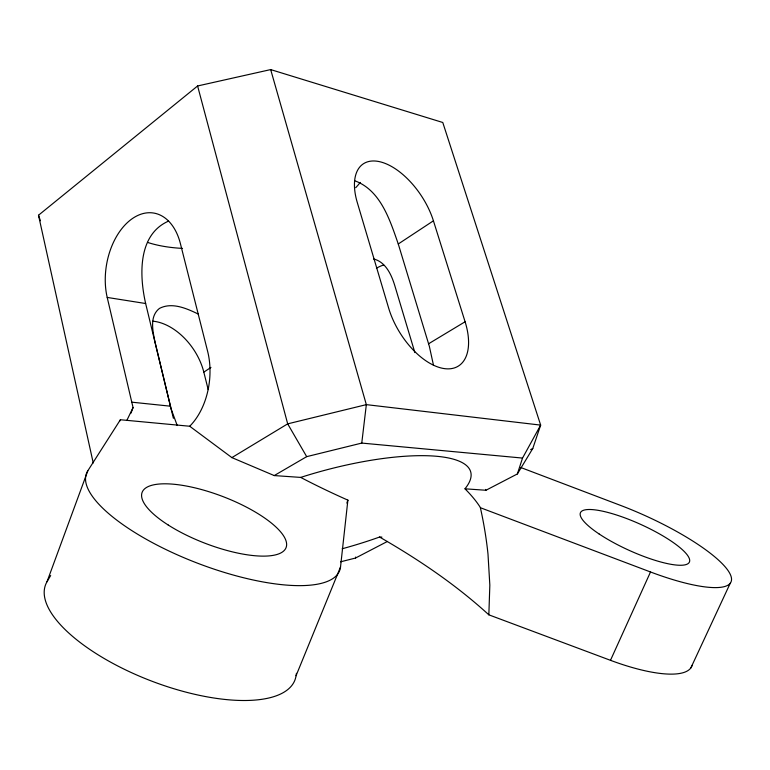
<?xml version="1.0" encoding="UTF-8"?>
<svg xmlns="http://www.w3.org/2000/svg" width="770" height="770" viewBox="0 0 770 770"><rect width="100%" height="100%" fill="white"/><g stroke="black" fill="none" stroke-linecap="round" stroke-linejoin="round"><path stroke-width="1.16" d="M692.134 665.328A103.863 29.818 25 0 1 610.485 660.323L488.844 614.826L489.836 585.133L487.997 554.14A441.893 412.171 20.4 0 0 480.374 507.709L650.515 571.975A105.105 24.987 24.4 0 0 730.384 574.613A105.105 24.987 24.4 0 0 620.687 505.457L520.866 467.544M480.509 507.748A238.912 65.517 21.3 0 0 464.964 488.786A143.307 40.127 -15.3 0 0 433.866 456.061A143.307 40.127 -15.3 0 0 300.685 477.41L274.226 475.571L231.886 457.611L189.709 426.243L120.38 419.746L87.819 470.788L47.018 581.735A133.47 52.168 20.9 0 0 152.701 681.508A133.47 52.168 20.9 0 0 296.075 675.694L340.533 566.913L347.886 500.096A410.391 25.343 -69.4 0 1 346.837 503.079M274.226 475.571L306.691 456.649L361.765 443.077L366.337 404.635L270.674 69.589L197.601 85.971L38.5 215.234L93.237 462.963M296.075 675.694L296.45 673.317M340.581 561.811L355.49 558.048L355.653 557.047M465.061 488.815L485.957 490.259L517.373 473.945L522.532 458.073L540.656 425.107L442.779 122.488L270.674 69.589M517.373 473.945L532.773 448.506L540.656 425.107L366.337 404.635L287.682 423.856L231.886 457.611M130.987 413.153L133.056 407.59L107.203 297.432A58.895 37.961 -80.4 0 1 131.372 219.296A58.895 37.961 -80.4 0 1 180.392 243.58L207.621 351.293A60.33 39.876 -83 0 1 189.709 426.243M610.485 660.323L650.515 571.975M133.056 407.59L126.829 420.43M690.825 667.985L730.22 583.285M47.018 581.735L50.676 575.517M208.189 389.572L203.819 372.131L210.951 367.425M433.5 365.307L429.342 346.298L398.273 243.984L433.423 220.817A58.106 30.598 56.3 0 0 380.13 161.806A58.106 30.598 56.3 0 0 357.251 202.404L388.619 308A59.454 32.157 58.3 0 0 443.212 368.426A59.454 32.157 58.3 0 0 465.099 321.764L433.423 220.817M428.592 343.767L465.099 321.764M530.665 449.613L532.773 448.506M355.49 558.048L387.416 541.454M168.611 221.077C137.628 234.59 139.312 275.718 145.645 303.524L171.055 408.774L177.225 425.531M342.159 548.769A143.307 40.127 -15.3 0 0 379.552 537.037L381.91 537.123M361.765 443.077L522.532 458.073M131.564 402.152L170.401 406.185M107.203 297.432L145.645 303.524M373.556 258.961C385.606 261.858 391.381 274.592 394.712 285.362L414.876 352.583M354.547 180.69C380.678 190.094 389.918 220.143 398.273 243.984M300.685 477.41L302.706 478.459A220.018 55.748 22.4 0 0 347.857 500.125M198.294 314.083C186.696 308.452 171.98 301.898 159.467 308.404C149.188 316.374 152.903 331.495 155.088 342.39L173.394 418.312M379.552 537.037C418.37 559.347 455.744 584.574 488.844 614.826M306.691 456.649L287.682 423.856L197.601 85.971M485.514 489.412L485.957 490.259M38.5 215.234L40.406 220.749M360.264 182.432A132.873 61.475 -15 0 1 355.721 187.678M182.528 248.392A132.873 61.475 -15 0 1 147.59 242.415M340.533 566.913A135.587 44.034 21 0 1 198.496 563.563A135.587 44.034 21 0 1 87.819 470.788M152.826 321.167A51.696 33.861 55.6 0 1 203.819 372.131M120.082 420.776A68.405 4.033 -68.8 0 1 120.37 419.775M376.424 268.22A51.013 37.894 -79.9 0 1 383.672 264.995M168.226 525.024A77.096 24.996 21 0 0 285.689 548.452A77.096 24.996 21 0 0 188.361 486.419A77.096 24.996 21 0 0 168.226 525.024M599.041 533.918A59.819 14.207 24.4 0 0 688.717 563.072A59.819 14.207 24.4 0 0 616.991 515.14A59.819 14.207 24.4 0 0 599.041 533.918"/></g></svg>
